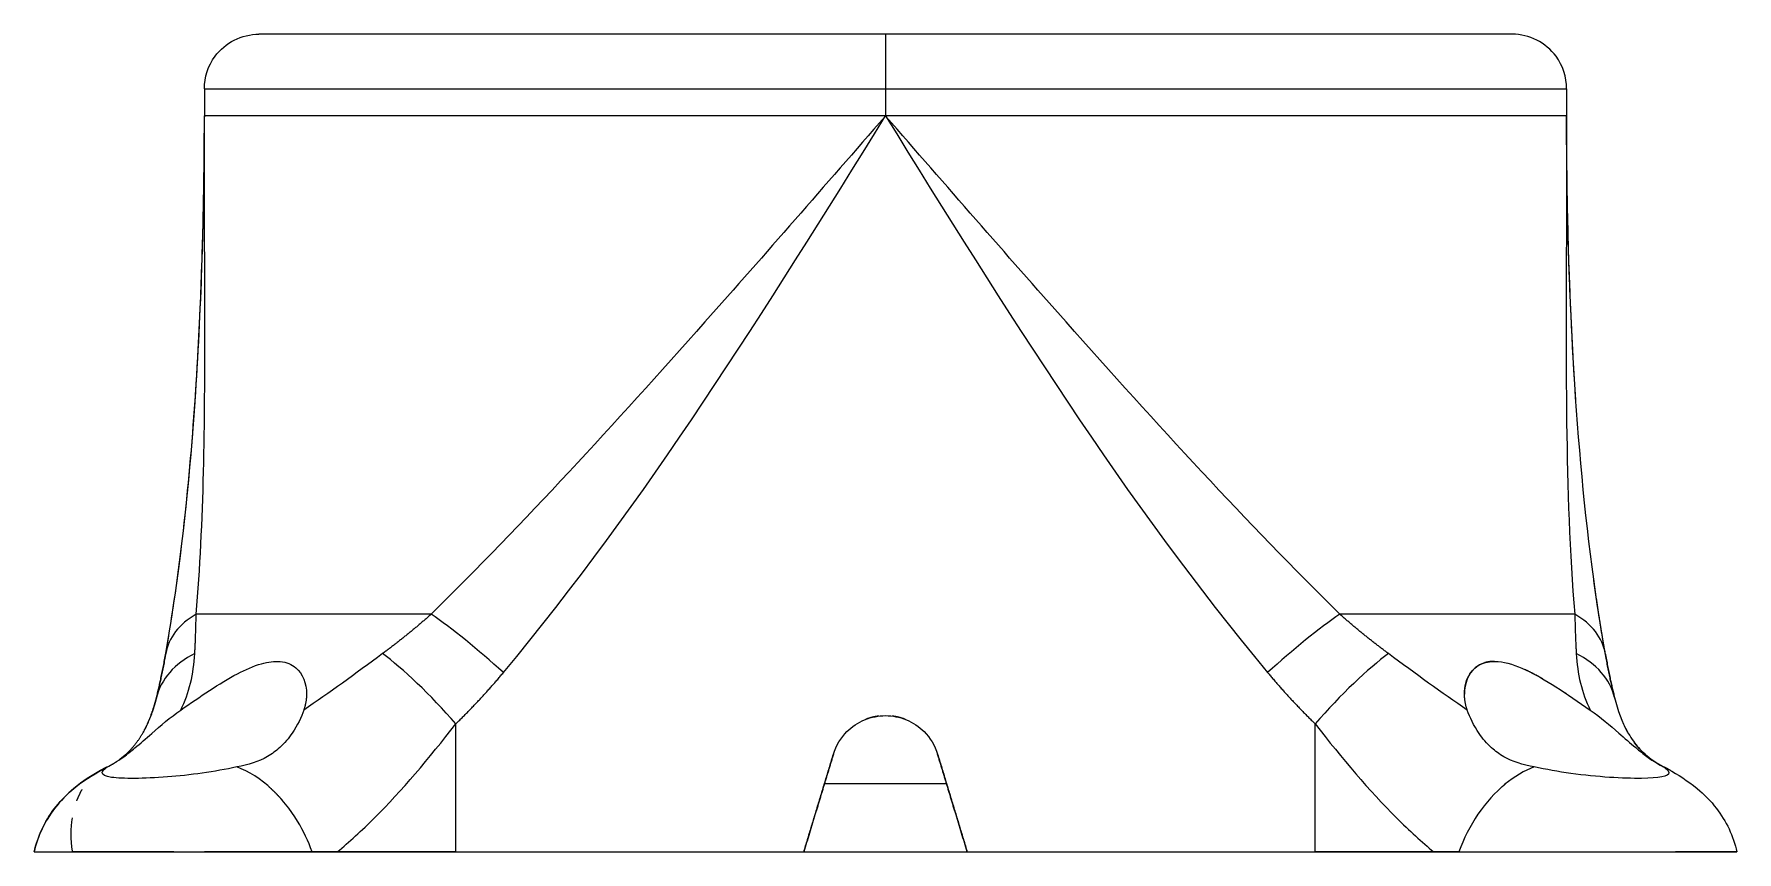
# Model space of a CAD drawing. Extents: x 20 to 199, y 51 to 284.
# Drawn here: x 133 to 195.5, y 137.7 to 167.7 of the extents above; entities that cross this region are included whole.
import ezdxf

# ---------------------------------------------------------------- set-up
doc = ezdxf.new("R2010")
doc.units = 0
doc.layers.add('ProjItem002', color=7, linetype='CONTINUOUS')

msp = doc.modelspace()

# ---------------------------------------------------------------- linework, layer by layer
at = {"layer": 'ProjItem002'}
for p, q in [((139.261, 165.678), (139.261, 164.678)), ((164.261, 165.678), (164.261, 164.678)), ((189.261, 165.678), (189.261, 164.678)), ((189.261, 163.623), (189.261, 164.678)), ((185.511, 143.475), (185.511, 143.471)), ((148.492, 137.678), (148.492, 142.379)), ((180.029, 137.678), (180.029, 142.379))]:
    msp.add_line(p, q, dxfattribs=at)
for centre, major_axis, ratio, start_param, end_param in [((141.781, 144.257), (-3.9382, 0.7004), 0.655354, 5.62019, 6.28275), ((149.444, 144.257), (3.001, -2.6446), 0.132258, -4.86135, -3.93336), ((179.077, 144.257), (-3.001, -2.6446), 0.132258, 3.93336, 4.86135), ((186.741, 144.257), (3.9382, 0.7004), 0.655354, -6.28275, -5.62019), ((141.385, 142.379), (-3.8825, 0.9625), 0.725699, 5.56887, 6.28253), ((141.781, 144.257), (-3.9382, 0.7004), 0.655354, 6.28281, 0.0041482), ((141.781, 144.257), (3.9382, -0.7004), 0.655354, 3.14121, 3.14574), ((147.603, 142.379), (2.7086, -2.9434), 0.16555, -4.86357, -3.82008), ((180.919, 142.379), (-2.7086, -2.9434), 0.16555, 3.82008, 4.86357), ((187.137, 142.379), (3.8825, 0.9625), 0.725699, -6.28253, -5.56887), ((186.741, 144.257), (-3.9382, -0.7004), 0.655354, -3.14116, -3.13526), ((186.741, 144.257), (3.9382, 0.7004), 0.655354, -0.0041482, -6.28276), ((186.741, 144.257), (-3.9382, -0.7004), 0.655354, -3.14574, -3.14122), ((141.385, 142.379), (3.8825, -0.9625), 0.725699, 3.14096, 3.15397), ((141.385, 142.379), (-3.8825, 0.9625), 0.725699, 6.28255, 0.0123798), ((187.137, 142.379), (3.8825, 0.9625), 0.725699, -0.0122938, -6.28255), ((187.137, 142.379), (-3.8825, -0.9625), 0.725699, -3.15389, -3.14096)]:
    msp.add_ellipse(centre, major_axis=major_axis, ratio=ratio, start_param=start_param, end_param=end_param, dxfattribs=at)
for points, degree, knots in [([(139.261, 165.678), (139.26, 166.103), (139.399, 166.526), (139.652, 166.867), (140.02, 167.372), (140.636, 167.683), (141.261, 167.678)], 3, [0, 0, 0, 0, 0.405008, 0.405008, 0.405008, 1, 1, 1, 1]), ([(164.261, 167.678), (161.686, 167.678), (159.143, 167.678), (156.664, 167.678), (154.281, 167.678), (152.024, 167.678), (149.92, 167.678), (147.997, 167.678), (146.279, 167.678), (144.786, 167.678), (143.538, 167.678), (142.551, 167.678), (141.837, 167.678), (141.405, 167.678), (141.261, 167.678)], 1, [0, 0, 0.1122, 0.224399, 0.336599, 0.448799, 0.560999, 0.673198, 0.785398, 0.897598, 1.0098, 1.122, 1.2342, 1.3464, 1.4586, 1.5708, 1.5708]), ([(164.261, 167.678), (164.261, 167.672), (164.261, 167.666), (164.261, 167.647), (164.261, 167.628), (164.261, 167.597), (164.261, 167.566), (164.261, 167.523), (164.261, 167.48), (164.261, 167.426), (164.261, 167.372), (164.261, 167.307), (164.261, 167.242), (164.261, 167.167), (164.261, 167.093), (164.261, 167.009), (164.261, 166.925), (164.261, 166.834), (164.261, 166.742), (164.261, 166.644), (164.261, 166.546), (164.261, 166.443), (164.261, 166.339), (164.261, 166.231), (164.261, 166.123), (164.261, 165.903), (164.261, 165.678)], 2, [4.71239, 4.71239, 4.71239, 4.82459, 4.82459, 4.93679, 4.93679, 5.04899, 5.04899, 5.16119, 5.16119, 5.27339, 5.27339, 5.38559, 5.38559, 5.49779, 5.49779, 5.60999, 5.60999, 5.72219, 5.72219, 5.83439, 5.83439, 5.94659, 5.94659, 6.05879, 6.05879, 6.28319, 6.28319, 6.28319]), ([(189.261, 165.678), (189.262, 166.103), (189.122, 166.526), (188.87, 166.867), (188.502, 167.372), (187.886, 167.683), (187.261, 167.678)], 3, [0, 0, 0, 0, 0.405008, 0.405008, 0.405008, 1, 1, 1, 1]), ([(164.261, 165.678), (167.06, 165.678), (169.824, 165.678), (172.518, 165.678), (175.108, 165.678), (177.562, 165.678), (179.848, 165.678), (181.938, 165.678), (183.807, 165.678), (185.429, 165.678), (186.785, 165.678), (187.858, 165.678), (188.634, 165.678), (189.104, 165.678), (189.261, 165.678)], 1, [0, 0, 0.1122, 0.224399, 0.336599, 0.448799, 0.560999, 0.673198, 0.785398, 0.897598, 1.0098, 1.122, 1.2342, 1.3464, 1.4586, 1.5708, 1.5708]), ([(137.845, 144.974), (138.356, 147.848), (138.698, 150.984), (138.922, 154.242), (139.033, 155.877), (139.117, 157.534), (139.172, 159.212), (139.199, 160.033), (139.22, 160.856), (139.234, 161.681), (139.242, 162.094), (139.248, 162.507), (139.252, 162.92), (139.253, 163.127), (139.255, 163.333), (139.257, 163.54), (139.258, 163.643), (139.258, 163.746), (139.259, 163.849), (139.259, 163.918), (139.259, 163.987), (139.26, 164.055), (139.26, 164.085), (139.26, 164.116), (139.26, 164.146), (139.26, 164.169), (139.26, 164.191), (139.26, 164.214), (139.26, 164.232), (139.26, 164.25), (139.26, 164.267), (139.26, 164.297), (139.26, 164.323), (139.26, 164.345), (139.26, 164.376), (139.261, 164.401), (139.261, 164.422), (139.261, 164.46), (139.261, 164.49), (139.261, 164.51), (139.261, 164.549), (139.261, 164.579), (139.261, 164.598), (139.261, 164.604), (139.261, 164.61), (139.261, 164.615), (139.261, 164.623), (139.261, 164.628), (139.261, 164.629), (139.261, 164.631), (139.261, 164.633), (139.261, 164.635), (139.261, 164.641), (139.261, 164.648), (139.261, 164.649), (139.261, 164.654), (139.261, 164.657), (139.261, 164.657), (139.261, 164.659), (139.261, 164.66), (139.261, 164.661), (139.261, 164.665), (139.261, 164.665), (139.261, 164.665), (139.261, 164.666), (139.261, 164.667), (139.261, 164.669)], 3, [1.1731, 1.1731, 1.1731, 1.1731, 99, 99, 99, 148, 148, 148, 172, 172, 172, 184, 184, 184, 190, 190, 190, 193, 193, 193, 195, 195, 195, 196, 196, 196, 197, 197, 197, 198, 198, 198, 200, 200, 200, 203, 203, 203, 209, 209, 209, 221, 221, 221, 224, 224, 224, 227, 227, 227, 233, 233, 233, 246, 246, 246, 295, 295, 295, 344, 344, 344, 369, 369, 369, 393.093, 393.093, 393.093, 393.093]), ([(137.846, 144.976), (138.663, 149.59), (139.044, 154.772), (139.197, 160.035), (139.228, 161.132), (139.247, 162.233), (139.256, 163.336), (139.259, 163.765), (139.261, 164.194), (139.261, 164.623), (139.261, 164.642), (139.261, 164.659), (139.261, 164.66)], 3, [0.00030047, 0.00030047, 0.00030047, 0.00030047, 0.25, 0.25, 0.25, 0.5, 0.5, 0.5, 0.75, 0.75, 0.75, 1, 1, 1, 1]), ([(138.959, 146.398), (139.253, 149.76), (139.282, 153.393), (139.278, 157.123), (139.275, 159.61), (139.26, 162.141), (139.261, 164.661), (139.261, 164.667), (139.261, 164.673), (139.261, 164.678)], 3, [-5.0501, -5.0501, -5.0501, -5.0501, -2.02004, -2.02004, -2.02004, 0, 0, 0, 0.0045448, 0.0045448, 0.0045448, 0.0045448]), ([(164.261, 164.678), (164.256, 164.673), (164.251, 164.667), (164.246, 164.661), (162.048, 162.141), (159.844, 159.61), (157.635, 157.123), (154.319, 153.393), (151.007, 149.76), (147.585, 146.398)], 3, [-5.05465, -5.05465, -5.05465, -5.05465, -5.0501, -5.0501, -5.0501, -3.03006, -3.03006, -3.03006, 0, 0, 0, 0]), ([(180.937, 146.398), (177.513, 149.76), (174.2, 153.393), (170.888, 157.123), (168.678, 159.61), (166.473, 162.141), (164.276, 164.661), (164.271, 164.667), (164.266, 164.673), (164.261, 164.678)], 3, [-5.0501, -5.0501, -5.0501, -5.0501, -2.02004, -2.02004, -2.02004, 0, 0, 0, 0.0045448, 0.0045448, 0.0045448, 0.0045448]), ([(189.261, 164.678), (189.261, 164.673), (189.261, 164.667), (189.261, 164.661), (189.265, 160.88), (189.216, 157.078), (189.261, 153.432), (189.289, 151.001), (189.365, 148.639), (189.562, 146.398)], 3, [-5.05465, -5.05465, -5.05465, -5.05465, -5.0501, -5.0501, -5.0501, -2.02004, -2.02004, -2.02004, 0, 0, 0, 0]), ([(190.676, 144.976), (190.258, 147.323), (189.958, 149.829), (189.74, 152.412), (189.522, 154.995), (189.385, 157.657), (189.316, 160.342), (189.301, 160.925), (189.289, 161.509), (189.28, 162.095), (189.274, 162.547), (189.269, 163.001), (189.265, 163.454), (189.263, 163.721), (189.262, 163.994), (189.261, 164.256), (189.261, 164.313), (189.261, 164.356), (189.261, 164.386), (189.261, 164.404), (189.261, 164.421), (189.261, 164.436), (189.261, 164.452), (189.261, 164.471), (189.261, 164.494), (189.261, 164.532), (189.261, 164.614), (189.261, 164.661)], 3, [0.00014136, 0.00014136, 0.00014136, 0.00014136, 0.0590282, 0.0590282, 0.0590282, 0.117915, 0.117915, 0.117915, 0.23583, 0.23583, 0.23583, 0.327025, 0.327025, 0.327025, 0.44494, 0.44494, 0.44494, 0.562855, 0.562855, 0.562855, 0.68077, 0.68077, 0.68077, 0.807061, 0.807061, 0.807061, 1, 1, 1, 1]), ([(189.261, 164.422), (189.261, 164.439), (189.261, 164.456), (189.261, 164.486), (189.261, 164.517), (189.261, 164.531), (189.261, 164.545), (189.261, 164.554), (189.261, 164.563), (189.261, 164.59), (189.261, 164.6), (189.261, 164.621), (189.261, 164.628), (189.261, 164.634), (189.261, 164.64), (189.261, 164.643), (189.261, 164.646), (189.261, 164.651), (189.261, 164.65), (189.261, 164.651), (189.261, 164.653), (189.261, 164.659), (189.261, 164.66)], 2, [198.669, 198.669, 198.669, 199, 199, 200, 200, 201, 201, 202, 202, 206, 206, 214, 214, 221, 221, 225, 225, 229, 229, 244, 244, 259.563, 259.563, 259.563]), ([(147.585, 146.398), (146.859, 146.398), (146.148, 146.398), (145.453, 146.398), (144.773, 146.398), (144.109, 146.398), (143.463, 146.398), (142.833, 146.398), (142.222, 146.398), (141.629, 146.398), (141.056, 146.398), (140.501, 146.398), (139.967, 146.398), (139.453, 146.398), (138.959, 146.398)], 1, [5.29513, 5.29513, 5.32408, 5.35303, 5.38198, 5.41093, 5.43989, 5.46884, 5.49779, 5.52674, 5.55569, 5.58464, 5.61359, 5.64254, 5.67149, 5.70044, 5.70044]), ([(189.562, 146.398), (189.069, 146.398), (188.555, 146.398), (188.02, 146.398), (187.466, 146.398), (186.892, 146.398), (186.299, 146.398), (185.688, 146.398), (185.059, 146.398), (184.412, 146.398), (183.749, 146.398), (183.069, 146.398), (182.373, 146.398), (181.662, 146.398), (180.937, 146.398)], 1, [3.72433, 3.72433, 3.75329, 3.78224, 3.81119, 3.84014, 3.86909, 3.89804, 3.92699, 3.95594, 3.98489, 4.01384, 4.04279, 4.07175, 4.1007, 4.12965, 4.12965]), ([(138.392, 142.881), (139.091, 143.366), (139.819, 143.867), (140.471, 144.211), (140.77, 144.368), (141.068, 144.5), (141.352, 144.582), (141.604, 144.655), (141.834, 144.682), (142.043, 144.663), (142.276, 144.637), (142.466, 144.562), (142.612, 144.436), (142.877, 144.213), (143.01, 143.862), (143.011, 143.475)], 3, [-3.2526, -3.2526, -3.2526, -3.2526, -2.70117, -2.70117, -2.70117, -2.44983, -2.44983, -2.44983, -2.2278, -2.2278, -2.2278, -1.97847, -1.97847, -1.97847, -1.52908, -1.52908, -1.52908, -1.52908]), ([(185.511, 143.475), (185.511, 143.751), (185.58, 144.008), (185.712, 144.211), (185.813, 144.368), (185.957, 144.5), (186.148, 144.582), (186.317, 144.655), (186.516, 144.682), (186.747, 144.663), (187.368, 144.609), (188.103, 144.215), (188.867, 143.731), (189.276, 143.471), (189.703, 143.178), (190.129, 142.881)], 3, [-3.0262, -3.0262, -3.0262, -3.0262, -2.70117, -2.70117, -2.70117, -2.44983, -2.44983, -2.44983, -2.2278, -2.2278, -2.2278, -1.63066, -1.63066, -1.63066, -1.31036, -1.31036, -1.31036, -1.31036]), ([(186.247, 144.618), (186.117, 144.577), (186.004, 144.516), (185.909, 144.436), (185.645, 144.213), (185.511, 143.862), (185.511, 143.475)], 3, [-2.13963, -2.13963, -2.13963, -2.13963, -1.97847, -1.97847, -1.97847, -1.52909, -1.52909, -1.52909, -1.52909]), ([(135.623, 140.758), (135.981, 140.933), (136.232, 141.133), (136.465, 141.317), (136.64, 141.522), (136.85, 141.766), (137.03, 142.092), (137.203, 142.407), (137.34, 142.794), (137.432, 143.055), (137.503, 143.343)], 2, [0, 0, 0, 0.2, 0.2, 0.4, 0.4, 0.6, 0.6, 0.8, 0.8, 1, 1, 1]), ([(137.494, 143.306), (137.426, 143.037), (137.339, 142.792), (137.202, 142.405), (137.029, 142.09), (137.02, 142.074), (137.011, 142.057)], 2, [0.012747, 0.012747, 0.012747, 0.2, 0.2, 0.4, 0.4, 0.410146, 0.410146, 0.410146]), ([(191.018, 143.343), (191.136, 142.867), (191.3, 142.437), (191.491, 142.09), (191.602, 141.888), (191.719, 141.717), (191.852, 141.558), (191.973, 141.413), (192.112, 141.277), (192.27, 141.15), (192.446, 141.01), (192.648, 140.879), (192.899, 140.758)], 3, [0, 0, 0, 0, 0.254642, 0.254642, 0.254642, 0.509284, 0.509284, 0.509284, 0.745358, 0.745358, 0.745358, 1, 1, 1, 1]), ([(135.705, 140.796), (135.842, 140.869), (136.054, 140.988), (136.303, 141.172), (136.433, 141.267), (136.569, 141.374), (136.714, 141.494), (136.909, 141.658), (137.113, 141.834), (137.327, 142.022), (137.654, 142.307), (138.012, 142.616), (138.392, 142.881)], 3, [-0.867579, -0.867579, -0.867579, -0.867579, -0.603372, -0.603372, -0.603372, -0.467299, -0.467299, -0.467299, -0.283467, -0.283467, -0.283467, 0, 0, 0, 0]), ([(142.909, 142.881), (142.82, 142.621), (142.677, 142.32), (142.486, 142.04), (142.359, 141.85), (142.205, 141.672), (142.025, 141.505), (141.892, 141.383), (141.744, 141.275), (141.579, 141.179), (141.258, 140.991), (140.869, 140.87), (140.451, 140.796)], 3, [-1.21489, -1.21489, -1.21489, -1.21489, -0.926247, -0.926247, -0.926247, -0.732734, -0.732734, -0.732734, -0.590491, -0.590491, -0.590491, -0.311972, -0.311972, -0.311972, -0.311972]), ([(162.347, 141.259), (162.442, 141.576), (162.625, 141.872), (162.847, 142.093), (163.024, 142.27), (163.249, 142.424), (163.495, 142.526), (163.742, 142.628), (164.01, 142.678), (164.261, 142.678), (164.512, 142.678), (164.78, 142.628), (165.026, 142.526), (165.273, 142.424), (165.497, 142.27), (165.675, 142.093), (165.897, 141.872), (166.08, 141.576), (166.175, 141.259)], 3, [1.31913, 1.31913, 1.31913, 1.31913, 1.50683, 1.50683, 1.50683, 1.65752, 1.65752, 1.65752, 1.8082, 1.8082, 1.8082, 1.95888, 1.95888, 1.95888, 2.10957, 2.10957, 2.10957, 2.29727, 2.29727, 2.29727, 2.29727]), ([(188.07, 140.796), (187.658, 140.869), (187.273, 140.988), (186.955, 141.172), (186.79, 141.267), (186.641, 141.374), (186.508, 141.494), (186.329, 141.658), (186.175, 141.834), (186.048, 142.022), (185.851, 142.307), (185.703, 142.616), (185.613, 142.881)], 3, [-0.867579, -0.867579, -0.867579, -0.867579, -0.603372, -0.603372, -0.603372, -0.467299, -0.467299, -0.467299, -0.283467, -0.283467, -0.283467, 0, 0, 0, 0]), ([(190.129, 142.881), (190.502, 142.621), (190.852, 142.32), (191.173, 142.04), (191.39, 141.85), (191.597, 141.672), (191.795, 141.505), (191.94, 141.383), (192.078, 141.275), (192.208, 141.179), (192.462, 140.991), (192.678, 140.87), (192.817, 140.796)], 3, [-1.21489, -1.21489, -1.21489, -1.21489, -0.926247, -0.926247, -0.926247, -0.732734, -0.732734, -0.732734, -0.590491, -0.590491, -0.590491, -0.311972, -0.311972, -0.311972, -0.311972]), ([(144.135, 137.679), (144.58, 138.044), (145.037, 138.461), (145.507, 138.93), (146.496, 139.918), (147.507, 141.109), (148.492, 142.379)], 3, [-1.67964, -1.67964, -1.67964, -1.67964, -1.14061, -1.14061, -1.14061, 0, 0, 0, 0]), ([(180.029, 142.379), (181.015, 141.109), (182.026, 139.918), (183.015, 138.93), (183.485, 138.461), (183.942, 138.044), (184.387, 137.679)], 3, [-3.95412, -3.95412, -3.95412, -3.95412, -2.81341, -2.81341, -2.81341, -2.27449, -2.27449, -2.27449, -2.27449]), ([(192.899, 140.758), (192.662, 140.874), (192.46, 140.999), (192.292, 141.132), (192.079, 141.301), (191.908, 141.478), (191.754, 141.681)], 3, [0, 0, 0, 0, 0.198885, 0.198885, 0.198885, 0.448706, 0.448706, 0.448706, 0.448706]), ([(135.453, 140.666), (135.124, 140.48), (134.797, 140.274), (134.471, 140.005), (134.217, 139.795), (133.973, 139.549), (133.762, 139.273), (133.406, 138.809), (133.143, 138.259), (133.01, 137.678)], 3, [0.0209815, 0.0209815, 0.0209815, 0.0209815, 0.271797, 0.271797, 0.271797, 0.543593, 0.543593, 0.543593, 1, 1, 1, 1]), ([(133.011, 137.678), (133.141, 138.247), (133.395, 138.786), (133.74, 139.244), (133.94, 139.507), (134.161, 139.741), (134.402, 139.946), (134.777, 140.268), (135.153, 140.5), (135.536, 140.713)], 3, [0, 0, 0, 0, 0.574708, 0.574708, 0.574708, 0.787354, 0.787354, 0.787354, 1, 1, 1, 1]), ([(140.451, 140.796), (139.64, 140.617), (138.721, 140.491), (137.908, 140.43), (137.465, 140.395), (137.058, 140.378), (136.709, 140.375), (136.347, 140.372), (136.063, 140.385), (135.855, 140.414), (135.627, 140.446), (135.512, 140.502), (135.511, 140.58)], 3, [-1.69877, -1.69877, -1.69877, -1.69877, -1.17231, -1.17231, -1.17231, -0.886258, -0.886258, -0.886258, -0.592209, -0.592209, -0.592209, -0.265078, -0.265078, -0.265078, -0.265078]), ([(136.342, 141.224), (136.254, 141.151), (136.151, 141.072)], 1, [0.75896, 0.75896, 0.8, 0.837853, 0.837853]), ([(143.215, 137.678), (143.076, 138.071), (142.898, 138.445), (142.682, 138.801), (142.413, 139.244), (142.092, 139.642), (141.74, 139.971), (141.333, 140.352), (140.889, 140.634), (140.451, 140.796)], 3, [0, 0, 0, 0, 0.250003, 0.250003, 0.250003, 0.562686, 0.562686, 0.562686, 0.924318, 0.924318, 0.924318, 0.924318]), ([(188.07, 140.796), (187.708, 140.662), (187.342, 140.446), (186.996, 140.159), (186.633, 139.859), (186.297, 139.487), (186.007, 139.062), (185.717, 138.636), (185.479, 138.166), (185.307, 137.678)], 3, [0.204849, 0.204849, 0.204849, 0.204849, 0.503777, 0.503777, 0.503777, 0.816354, 0.816354, 0.816354, 1.12946, 1.12946, 1.12946, 1.12946]), ([(193.011, 140.58), (193.015, 140.444), (192.651, 140.381), (192.008, 140.375), (191.675, 140.372), (191.275, 140.385), (190.831, 140.414), (190.385, 140.444), (189.904, 140.491), (189.417, 140.558), (188.957, 140.621), (188.501, 140.702), (188.07, 140.796)], 3, [-1.45179, -1.45179, -1.45179, -1.45179, -0.886258, -0.886258, -0.886258, -0.592209, -0.592209, -0.592209, -0.296657, -0.296657, -0.296657, -0.0179056, -0.0179056, -0.0179056, -0.0179056]), ([(192.985, 140.713), (193.344, 140.513), (193.697, 140.297), (194.051, 140.005), (194.305, 139.795), (194.549, 139.549), (194.76, 139.273), (195.116, 138.809), (195.379, 138.259), (195.511, 137.678)], 3, [0, 0, 0, 0, 0.271806, 0.271806, 0.271806, 0.543613, 0.543613, 0.543613, 1, 1, 1, 1]), ([(133.011, 137.678), (133.092, 137.678), (133.333, 137.678), (133.728, 137.678), (134.266, 137.678), (134.933, 137.678), (135.712, 137.678), (136.583, 137.678), (137.524, 137.678), (138.509, 137.678), (139.514, 137.678), (140.512, 137.678), (141.478, 137.678), (142.387, 137.678), (143.215, 137.678)], 1, [0.785835, 0.785835, 0.946926, 1.10802, 1.26911, 1.4302, 1.59129, 1.75238, 1.91347, 2.07456, 2.23565, 2.39674, 2.55784, 2.71893, 2.88002, 3.04111, 3.04111]), ([(137.485, 137.678), (136.888, 137.678), (136.319, 137.678), (135.799, 137.678), (135.726, 137.678), (135.653, 137.678), (135.58, 137.678), (135.437, 137.678), (135.298, 137.678), (135.163, 137.678), (135.029, 137.678), (134.9, 137.678), (134.775, 137.678), (134.715, 137.678), (134.654, 137.678), (134.593, 137.678), (134.536, 137.678), (134.478, 137.678), (134.42, 137.678)], 3, [1.07349, 1.07349, 1.07349, 1.07349, 1.37239, 1.37239, 1.37239, 1.41508, 1.41508, 1.41508, 1.50048, 1.50048, 1.50048, 1.58588, 1.58588, 1.58588, 1.62858, 1.62858, 1.62858, 1.67128, 1.67128, 1.67128, 1.67128]), ([(135.264, 137.678), (135.492, 137.678), (135.71, 137.678), (135.918, 137.678), (136.115, 137.678), (136.303, 137.678), (136.479, 137.678), (136.645, 137.678), (136.8, 137.678), (136.943, 137.678), (137.075, 137.678), (137.195, 137.678), (137.304, 137.678), (137.4, 137.678), (137.485, 137.678)], 1, [2.64752, 2.64752, 2.68281, 2.7181, 2.75339, 2.78868, 2.82397, 2.85927, 2.89456, 2.92985, 2.96514, 3.00043, 3.03572, 3.07101, 3.1063, 3.14159, 3.14159]), ([(138.136, 137.678), (138.164, 137.678), (138.247, 137.678), (138.381, 137.678), (138.559, 137.678), (138.773, 137.678), (139.01, 137.678), (139.261, 137.678), (139.511, 137.678), (139.749, 137.678), (139.962, 137.678), (140.14, 137.678), (140.274, 137.678), (140.358, 137.678), (140.386, 137.678)], 1, [6.28319, 6.28319, 6.50758, 6.73198, 6.95638, 7.18078, 7.40518, 7.62958, 7.85398, 8.07838, 8.30278, 8.52718, 8.75158, 8.97598, 9.20038, 9.42478, 9.42478]), ([(148.492, 137.678), (147.481, 137.678), (146.53, 137.678), (145.642, 137.678), (144.82, 137.678), (144.068, 137.678), (143.387, 137.678), (142.78, 137.678), (142.25, 137.678), (141.799, 137.678), (141.427, 137.678), (141.136, 137.678), (140.928, 137.678), (140.803, 137.678), (140.761, 137.678)], 1, [5.44794, 5.44794, 5.5076, 5.56726, 5.62692, 5.68658, 5.74624, 5.8059, 5.86556, 5.92522, 5.98488, 6.04454, 6.1042, 6.16386, 6.22353, 6.28319, 6.28319]), ([(144.135, 137.678), (144.225, 137.678), (144.315, 137.678), (144.405, 137.678), (144.588, 137.678), (144.776, 137.678), (144.967, 137.678), (145.161, 137.678), (145.358, 137.678), (145.559, 137.678), (145.761, 137.678), (145.967, 137.678), (146.176, 137.678), (146.91, 137.678), (147.69, 137.678), (148.492, 137.678)], 3, [2.64752, 2.64752, 2.64752, 2.64752, 2.68281, 2.68281, 2.68281, 2.75339, 2.75339, 2.75339, 2.82397, 2.82397, 2.82397, 2.89456, 2.89456, 2.89456, 3.14159, 3.14159, 3.14159, 3.14159]), ([(180.029, 137.678), (180.832, 137.678), (181.611, 137.678), (182.346, 137.678), (182.45, 137.678), (182.553, 137.678), (182.657, 137.678), (182.862, 137.678), (183.064, 137.678), (183.262, 137.678), (183.458, 137.678), (183.651, 137.678), (183.839, 137.678), (184.026, 137.678), (184.208, 137.678), (184.387, 137.678)], 3, [2.58048, 2.58048, 2.58048, 2.58048, 2.82752, 2.82752, 2.82752, 2.86281, 2.86281, 2.86281, 2.93339, 2.93339, 2.93339, 3.00397, 3.00397, 3.00397, 3.07455, 3.07455, 3.07455, 3.07455]), ([(185.307, 137.678), (185.02, 137.678), (184.718, 137.678), (184.402, 137.678), (184.071, 137.678), (183.726, 137.678), (183.367, 137.678), (182.995, 137.678), (182.609, 137.678), (182.21, 137.678), (181.798, 137.678), (181.374, 137.678), (180.938, 137.678), (180.489, 137.678), (180.029, 137.678)], 1, [9.88583, 9.88583, 9.91256, 9.93929, 9.96602, 9.99274, 10.0195, 10.0462, 10.0729, 10.0997, 10.1264, 10.1531, 10.1798, 10.2066, 10.2333, 10.26, 10.26]), ([(185.307, 137.678), (185.721, 137.678), (186.134, 137.678), (186.589, 137.678), (187.043, 137.678), (187.526, 137.678), (188.009, 137.678), (189.005, 137.678), (190.012, 137.678), (190.504, 137.678), (190.997, 137.678), (191.467, 137.678), (191.938, 137.678), (192.373, 137.678), (192.809, 137.678), (193.198, 137.678), (193.588, 137.678), (193.922, 137.678), (194.255, 137.678), (194.524, 137.678), (194.793, 137.678), (194.991, 137.678), (195.188, 137.678), (195.309, 137.678), (195.429, 137.678), (195.47, 137.678), (195.511, 137.678)], 2, [0.100484, 0.100484, 0.100484, 0.261558, 0.261558, 0.422633, 0.422633, 0.583708, 0.583708, 0.905857, 0.905857, 1.06693, 1.06693, 1.22801, 1.22801, 1.38908, 1.38908, 1.55016, 1.55016, 1.71123, 1.71123, 1.8723, 1.8723, 2.03338, 2.03338, 2.19445, 2.19445, 2.35553, 2.35553, 2.35553]), ([(191.037, 137.678), (191.121, 137.678), (191.218, 137.678), (191.326, 137.678), (191.446, 137.678), (191.578, 137.678), (191.722, 137.678), (191.876, 137.678), (192.042, 137.678), (192.219, 137.678), (192.406, 137.678), (192.604, 137.678), (192.812, 137.678), (193.03, 137.678), (193.257, 137.678)], 1, [2.58048, 2.58048, 2.61577, 2.65106, 2.68635, 2.72164, 2.75694, 2.79223, 2.82752, 2.86281, 2.8981, 2.93339, 2.96868, 3.00397, 3.03926, 3.07455, 3.07455]), ([(194.101, 137.678), (194.289, 137.678), (194.465, 137.678), (194.628, 137.678), (194.778, 137.678), (194.915, 137.678), (195.039, 137.678), (195.148, 137.678), (195.244, 137.678), (195.325, 137.678), (195.392, 137.678), (195.444, 137.678), (195.481, 137.678), (195.503, 137.678), (195.511, 137.678)], 1, [0.100484, 0.100484, 0.149452, 0.19842, 0.247388, 0.296356, 0.345325, 0.394293, 0.443261, 0.492229, 0.541197, 0.590165, 0.639133, 0.688102, 0.73707, 0.786038, 0.786038])]:
    msp.add_open_spline(points, degree=degree, knots=knots, dxfattribs=at)
for points, degree in [([(187.261, 167.678), (187.116, 167.678), (186.684, 167.678), (185.97, 167.678), (184.983, 167.678), (183.735, 167.678), (182.243, 167.678), (180.524, 167.678), (178.601, 167.678), (176.497, 167.678), (174.24, 167.678), (171.857, 167.678), (169.379, 167.678), (166.836, 167.678), (164.261, 167.678)], 1), ([(139.261, 165.678), (139.418, 165.678), (139.888, 165.678), (140.664, 165.678), (141.737, 165.678), (143.093, 165.678), (144.715, 165.678), (146.583, 165.678), (148.674, 165.678), (150.96, 165.678), (153.414, 165.678), (156.004, 165.678), (158.698, 165.678), (161.462, 165.678), (164.261, 165.678)], 1), ([(139.261, 164.678), (139.261, 164.647)], 1), ([(164.261, 164.678), (161.462, 164.678), (158.698, 164.678), (156.004, 164.678), (153.414, 164.678), (150.96, 164.678), (148.674, 164.678), (146.583, 164.678), (144.715, 164.678), (143.093, 164.678), (141.737, 164.678), (140.664, 164.678), (139.888, 164.678), (139.418, 164.678), (139.261, 164.678)], 1), ([(139.261, 164.669), (139.261, 164.67)], 1), ([(139.261, 164.67), (139.261, 164.67)], 1), ([(139.261, 164.67), (139.261, 164.67)], 1), ([(139.261, 164.67), (139.261, 164.67)], 1), ([(139.261, 164.67), (139.261, 164.67)], 1), ([(139.261, 164.67), (139.261, 164.67)], 1), ([(139.261, 164.67), (139.261, 164.67)], 1), ([(139.261, 164.67), (139.261, 164.67)], 1), ([(139.261, 164.67), (139.261, 164.67)], 1), ([(139.261, 164.67), (139.261, 164.67)], 1), ([(139.261, 164.67), (139.261, 164.67)], 1), ([(139.261, 164.669), (139.261, 164.669)], 1), ([(139.261, 164.669), (139.261, 164.669)], 1), ([(139.261, 164.669), (139.261, 164.669)], 1), ([(139.261, 164.669), (139.261, 164.669)], 1), ([(139.261, 164.669), (139.261, 164.669)], 1), ([(139.261, 164.669), (139.261, 164.669)], 1), ([(139.261, 164.669), (139.261, 164.669)], 1), ([(139.261, 164.669), (139.261, 164.669)], 1), ([(139.261, 164.669), (139.261, 164.669)], 1), ([(139.261, 164.669), (139.261, 164.669)], 1), ([(139.261, 164.669), (139.261, 164.669)], 1), ([(139.261, 164.669), (139.261, 164.669)], 1), ([(139.261, 164.669), (139.261, 164.669)], 1), ([(139.261, 164.669), (139.261, 164.669)], 1), ([(139.261, 164.669), (139.261, 164.669)], 1), ([(139.261, 164.669), (139.261, 164.669)], 1), ([(139.261, 164.669), (139.261, 164.669)], 1), ([(139.261, 164.669), (139.261, 164.669)], 1), ([(139.261, 164.669), (139.261, 164.669)], 1), ([(139.261, 164.669), (139.261, 164.669)], 1), ([(139.261, 164.669), (139.261, 164.669)], 1), ([(139.261, 164.669), (139.261, 164.669)], 1), ([(139.261, 164.669), (139.261, 164.669)], 1), ([(139.261, 164.669), (139.261, 164.669)], 1), ([(139.261, 164.669), (139.261, 164.669)], 1), ([(139.261, 164.669), (139.261, 164.669)], 1), ([(139.261, 164.669), (139.261, 164.669)], 1), ([(139.261, 164.669), (139.261, 164.669)], 1), ([(139.261, 164.669), (139.261, 164.669)], 1), ([(139.261, 164.669), (139.261, 164.669)], 1), ([(139.261, 164.669), (139.261, 164.669)], 1), ([(139.261, 164.669), (139.261, 164.669)], 1), ([(139.261, 164.669), (139.261, 164.669)], 1), ([(139.261, 164.669), (139.261, 164.669)], 1), ([(139.261, 164.669), (139.261, 164.669)], 1), ([(139.261, 164.669), (139.261, 164.669)], 1), ([(139.261, 164.669), (139.261, 164.669)], 1), ([(139.261, 164.669), (139.261, 164.669)], 1), ([(139.261, 164.669), (139.261, 164.669)], 1), ([(139.261, 164.669), (139.261, 164.669)], 1), ([(139.261, 164.669), (139.261, 164.669)], 1), ([(139.261, 164.669), (139.261, 164.669)], 1), ([(139.261, 164.669), (139.261, 164.669)], 1), ([(139.261, 164.669), (139.261, 164.669)], 1), ([(139.261, 164.669), (139.261, 164.669)], 1), ([(139.261, 164.522), (139.261, 164.658)], 1), ([(150.236, 144.257), (155.465, 150.521), (159.891, 157.632), (164.261, 164.678)], 3), ([(164.261, 164.678), (168.63, 157.632), (173.057, 150.521), (178.286, 144.257)], 3), ([(189.261, 164.678), (189.104, 164.678), (188.634, 164.678), (187.858, 164.678), (186.785, 164.678), (185.429, 164.678), (183.807, 164.678), (181.938, 164.678), (179.848, 164.678), (177.562, 164.678), (175.108, 164.678), (172.518, 164.678), (169.824, 164.678), (167.06, 164.678), (164.261, 164.678)], 1), ([(189.311, 160.562), (189.31, 160.585)], 1), ([(189.598, 154.259), (189.457, 156.317), (189.364, 158.424), (189.311, 160.545)], 3), ([(190.676, 144.974), (190.445, 146.279), (190.258, 147.651)], 2), ([(138.909, 144.952), (138.948, 145.636), (138.959, 146.398)], 2), ([(147.585, 146.398), (146.724, 145.636), (145.8, 144.952)], 2), ([(182.722, 144.952), (181.798, 145.636), (180.937, 146.398)], 2), ([(189.562, 146.398), (189.573, 145.636), (189.613, 144.952)], 2), ([(137.503, 143.343), (137.688, 144.089), (137.843, 144.959)], 2), ([(137.843, 144.959), (137.688, 144.089), (137.503, 143.343)], 2), ([(138.393, 142.881), (138.707, 143.509), (138.866, 144.213), (138.909, 144.952)], 3), ([(145.8, 144.952), (144.805, 144.213), (143.834, 143.509), (142.908, 142.881)], 3), ([(185.613, 142.881), (184.688, 143.509), (183.716, 144.213), (182.722, 144.952)], 3), ([(186.609, 144.669), (186.414, 144.669), (186.252, 144.619)], 2), ([(189.613, 144.952), (189.656, 144.213), (189.812, 143.51), (190.128, 142.882)], 3), ([(190.679, 144.959), (190.834, 144.089), (191.019, 143.343)], 2), ([(191.019, 143.343), (190.834, 144.089), (190.679, 144.959)], 2), ([(148.492, 142.379), (149.408, 143.268), (150.236, 144.257)], 2), ([(178.286, 144.257), (179.113, 143.268), (180.029, 142.379)], 2), ([(188.384, 144.025), (188.057, 144.217), (187.741, 144.364)], 2), ([(143.011, 143.475), (143.012, 143.188), (142.909, 142.882)], 2), ([(185.612, 142.882), (185.511, 143.183), (185.511, 143.475)], 2), ([(189.261, 143.475), (189.205, 143.512)], 1), ([(164.014, 142.663), (163.768, 142.632), (163.53, 142.54)], 2), ([(164.991, 142.54), (164.754, 142.632), (164.507, 142.663)], 2), ([(162.849, 142.095), (162.839, 142.085)], 1), ([(165.683, 142.085), (165.673, 142.095)], 1), ([(191.489, 142.093), (191.434, 142.194), (191.381, 142.305)], 2), ([(191.536, 142.011), (191.496, 142.081)], 1), ([(191.538, 142.007), (191.538, 142.007)], 1), ([(191.541, 142.003), (191.541, 142.003)], 1), ([(191.543, 141.998), (191.543, 141.998)], 1), ([(191.546, 141.994), (191.546, 141.994)], 1), ([(191.548, 141.99), (191.548, 141.99)], 1), ([(191.551, 141.985), (191.551, 141.986)], 1), ([(191.553, 141.981), (191.553, 141.981)], 1), ([(191.556, 141.977), (191.556, 141.977)], 1), ([(191.558, 141.973), (191.558, 141.973)], 1), ([(191.561, 141.969), (191.561, 141.969)], 1), ([(191.563, 141.964), (191.563, 141.964)], 1), ([(191.566, 141.96), (191.566, 141.96)], 1), ([(191.568, 141.956), (191.568, 141.956)], 1), ([(191.571, 141.952), (191.571, 141.952)], 1), ([(191.574, 141.948), (191.574, 141.948)], 1), ([(191.576, 141.943), (191.576, 141.943)], 1), ([(191.579, 141.939), (191.579, 141.939)], 1), ([(191.581, 141.935), (191.581, 141.935)], 1), ([(191.584, 141.931), (191.584, 141.931)], 1), ([(191.586, 141.927), (191.586, 141.927)], 1), ([(191.589, 141.923), (191.589, 141.923)], 1), ([(191.591, 141.919), (191.591, 141.919)], 1), ([(191.594, 141.914), (191.594, 141.914)], 1), ([(191.597, 141.91), (191.597, 141.91)], 1), ([(191.599, 141.906), (191.599, 141.906)], 1), ([(191.602, 141.902), (191.602, 141.902)], 1), ([(191.604, 141.898), (191.604, 141.898)], 1), ([(191.607, 141.894), (191.607, 141.894)], 1), ([(191.609, 141.89), (191.609, 141.89)], 1), ([(191.612, 141.886), (191.612, 141.886)], 1), ([(191.615, 141.882), (191.615, 141.882)], 1), ([(191.617, 141.878), (191.617, 141.878)], 1), ([(136.64, 141.522), (136.639, 141.521)], 1), ([(161.261, 137.678), (162.347, 141.259)], 1), ([(162.347, 141.259), (162.019, 140.178)], 1), ([(166.175, 141.259), (167.261, 137.678)], 1), ([(166.502, 140.178), (166.175, 141.259)], 1), ([(191.62, 141.874), (191.62, 141.874)], 1), ([(191.622, 141.87), (191.622, 141.87)], 1), ([(135.398, 140.631), (135.43, 140.652)], 1), ([(135.452, 140.666), (135.535, 140.714)], 1), ([(135.535, 140.714), (135.452, 140.666)], 1), ([(135.511, 140.58), (135.512, 140.67), (135.705, 140.796)], 2), ([(135.535, 140.714), (135.622, 140.759)], 1), ([(135.622, 140.759), (135.535, 140.714)], 1), ([(135.705, 140.796), (135.622, 140.759)], 1), ([(135.649, 140.771), (135.623, 140.758)], 1), ([(192.817, 140.796), (193.01, 140.67), (193.011, 140.58)], 2), ([(192.9, 140.758), (192.817, 140.796)], 1), ([(192.986, 140.714), (192.9, 140.758)], 1), ([(192.9, 140.758), (192.986, 140.714)], 1), ([(193.069, 140.666), (192.986, 140.714)], 1), ([(141.626, 140.074), (141.897, 139.837), (142.142, 139.549)], 2), ([(162.019, 140.178), (161.661, 138.998), (161.261, 137.678)], 2), ([(166.502, 140.178), (165.014, 140.178), (163.508, 140.178), (162.019, 140.178)], 3), ([(167.261, 137.678), (166.86, 138.998), (166.502, 140.178)], 2), ([(186.896, 140.074), (187.019, 140.178)], 1), ([(134.579, 139.555), (134.663, 139.779), (134.78, 139.974)], 2), ([(134.416, 137.711), (134.358, 138.136), (134.359, 138.549), (134.418, 138.929)], 3), ([(133.011, 137.678), (133.011, 137.678)], 1), ([(133.011, 137.678), (133.011, 137.678)], 1), ([(133.011, 137.678), (133.011, 137.678)], 1), ([(135.264, 137.678), (134.856, 137.678), (134.42, 137.678)], 2), ([(138.136, 137.678), (137.847, 137.678), (137.485, 137.678)], 2), ([(140.761, 137.678), (140.022, 137.678), (139.261, 137.678)], 2), ([(143.215, 137.678), (143.663, 137.678), (144.135, 137.678)], 2), ([(148.492, 137.678), (152.685, 137.678), (156.964, 137.678), (161.261, 137.678)], 3), ([(161.261, 137.678), (163.25, 137.678), (165.271, 137.678), (167.261, 137.678)], 3), ([(167.261, 137.678), (171.557, 137.678), (175.836, 137.678), (180.029, 137.678)], 3), ([(184.387, 137.678), (184.858, 137.678), (185.307, 137.678)], 2), ([(194.101, 137.678), (193.666, 137.678), (193.257, 137.678)], 2), ([(195.511, 137.678), (195.503, 137.678), (195.481, 137.678), (195.444, 137.678), (195.392, 137.678), (195.325, 137.678), (195.244, 137.678), (195.149, 137.678), (195.039, 137.678), (194.915, 137.678), (194.778, 137.678), (194.628, 137.678), (194.465, 137.678), (194.289, 137.678), (194.101, 137.678)], 1)]:
    msp.add_open_spline(points, degree=degree, dxfattribs=at)

doc.saveas('drawing.dxf')
